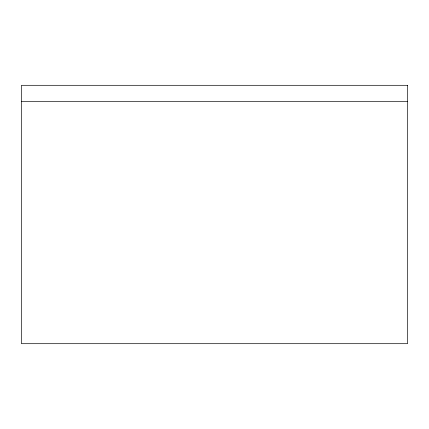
<?xml version="1.0" encoding="UTF-8"?>
<svg xmlns="http://www.w3.org/2000/svg" width="429" height="429" viewBox="0 0 429 429"><rect width="100%" height="100%" fill="white"/><g stroke="black" fill="none" stroke-linecap="round" stroke-linejoin="round"><path stroke-width="0.64" d="M21.45 101.641L407.55 101.641M407.55 85.307L21.45 85.307L21.45 343.693L407.55 343.693L407.55 85.307"/></g></svg>
